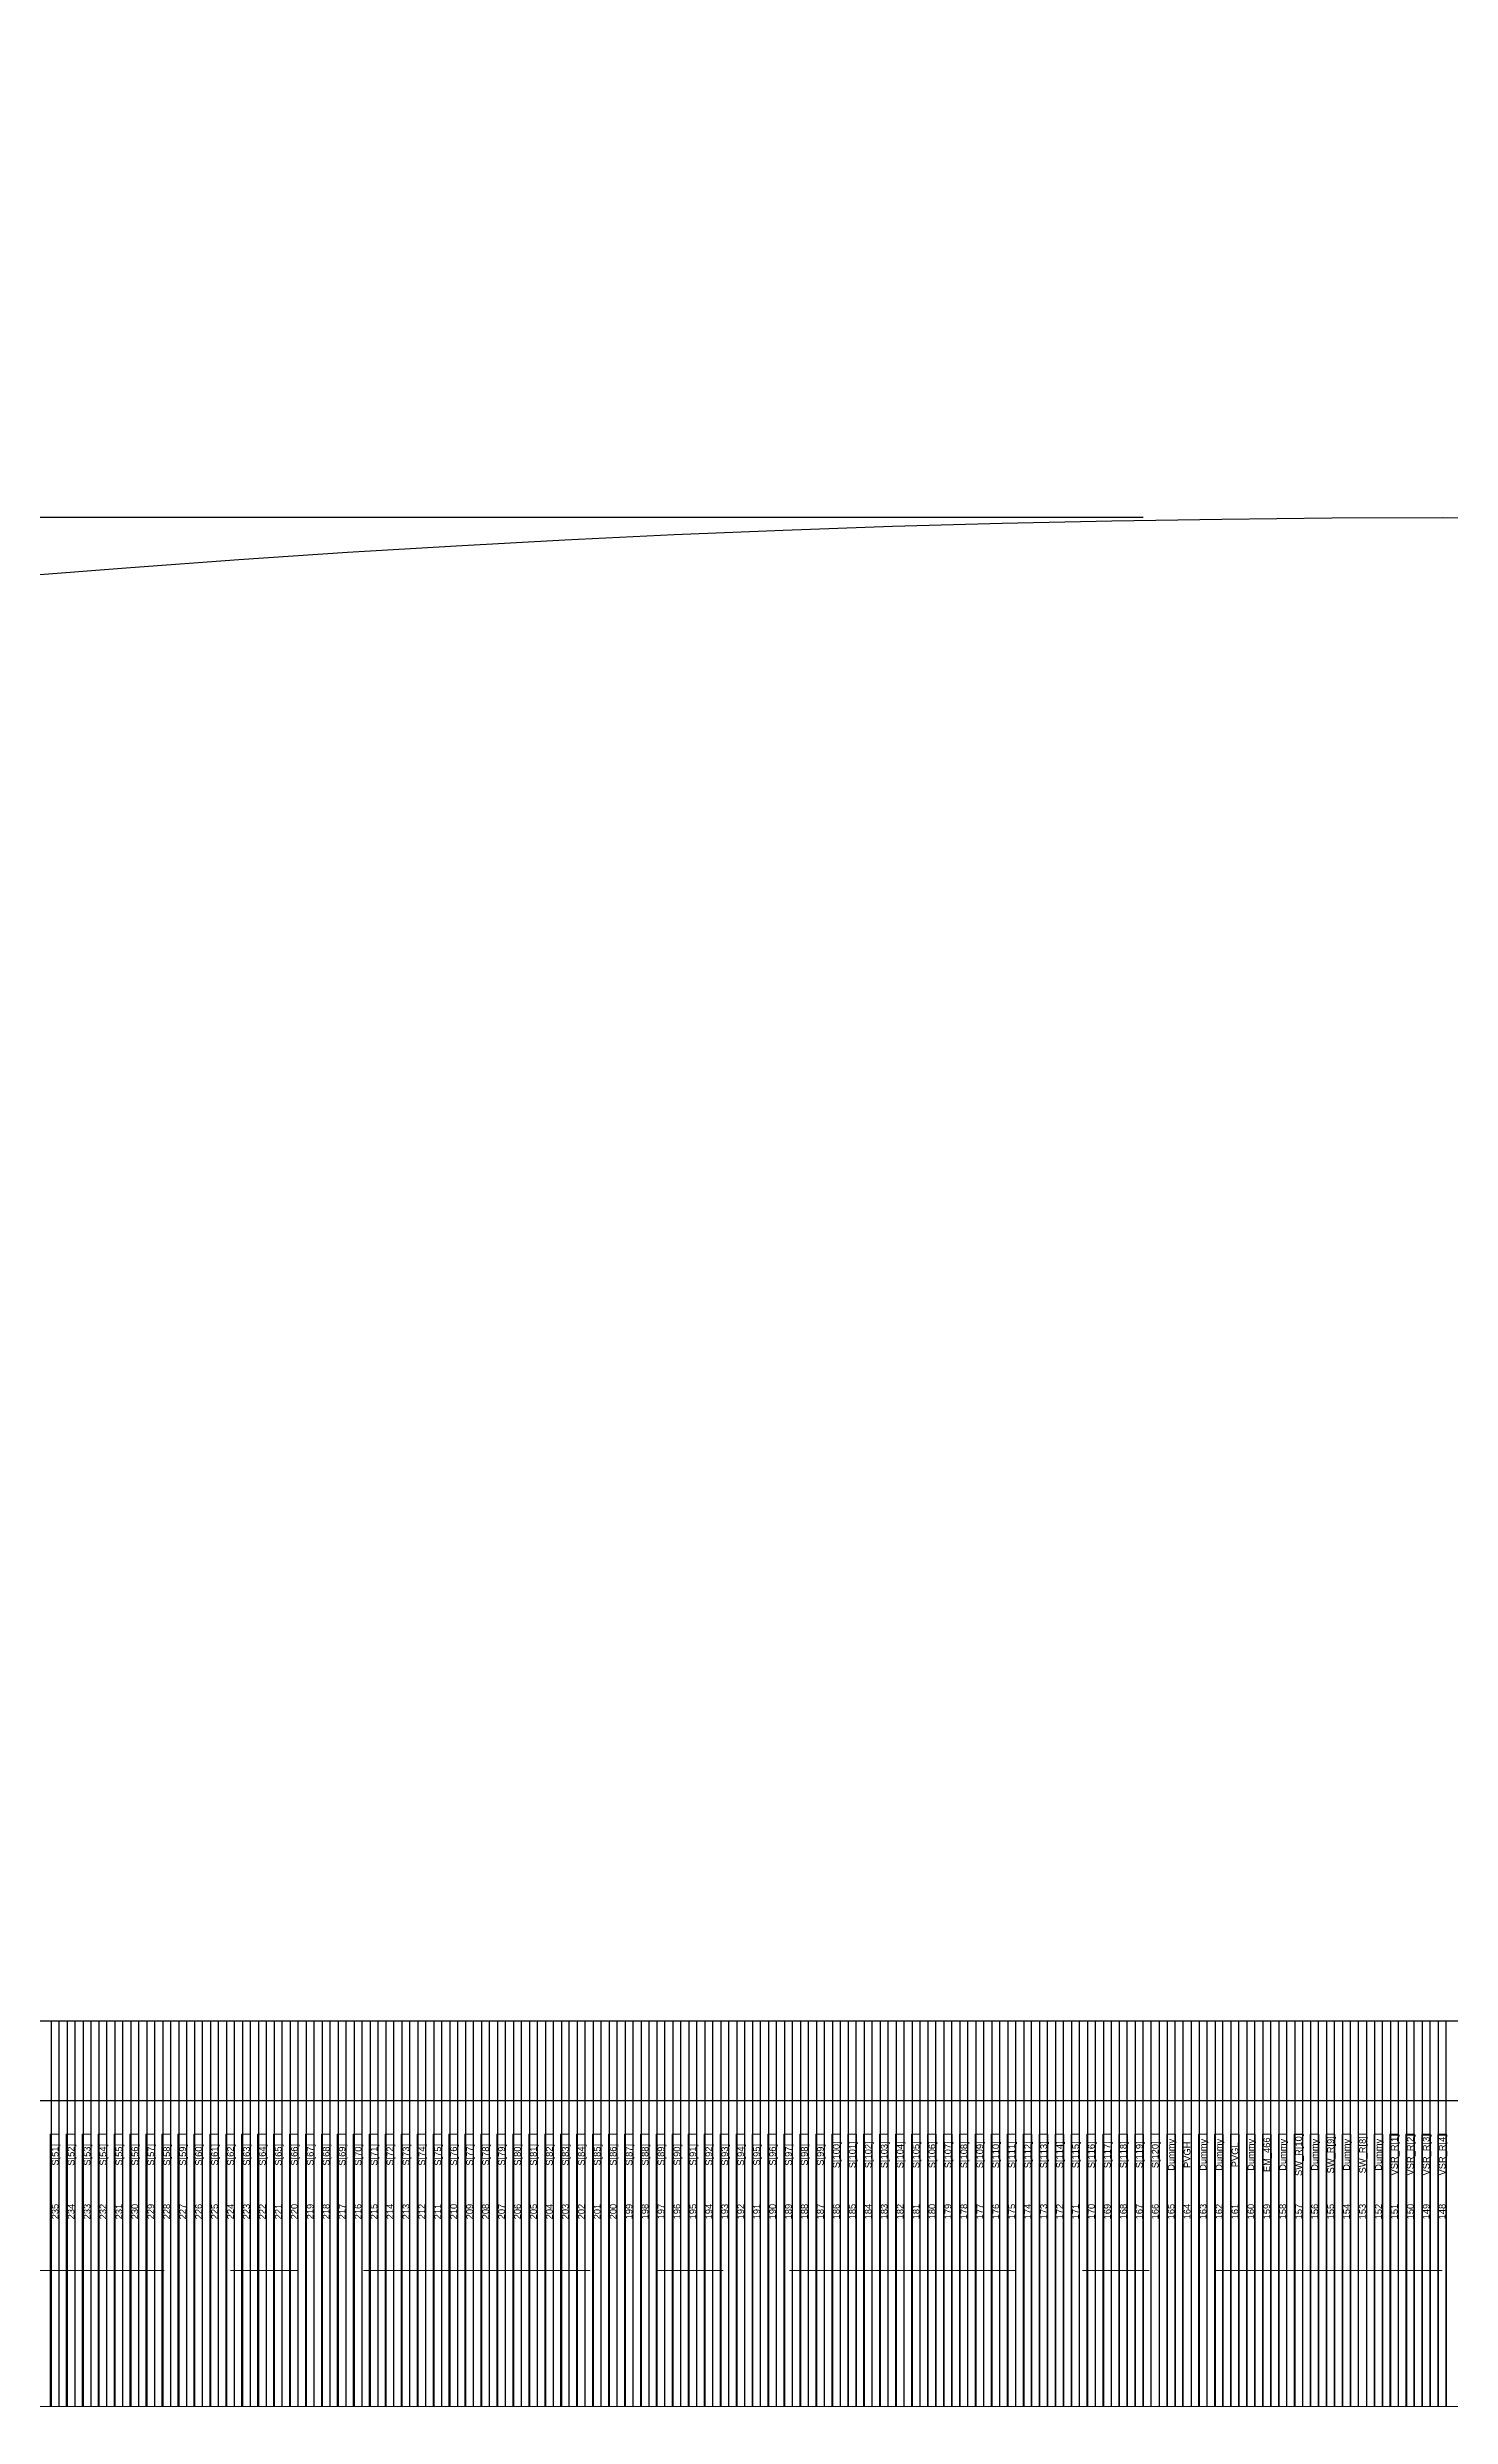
# Model space of a CAD drawing. Header units: inches. Extents: x 1065 to 1380, y -746 to -387.
# Drawn here: x 1133.996 to 1136.107, y -592.156 to -588.593 of the extents above; entities that cross this region are included whole.
import ezdxf
from ezdxf.enums import TextEntityAlignment as Align

# ---------------------------------------------------------------- set-up
doc = ezdxf.new("R2010")
doc.units = ezdxf.units.IN
doc.header["$LTSCALE"] = 0.909449
doc.header["$MEASUREMENT"] = 0
doc.header["$PDMODE"] = 3
doc.header["$PDSIZE"] = 0.3125
doc.linetypes.add('CENTER', pattern=[0.6, 0.375, -0.075, 0.075, -0.075])
doc.layers.get('0').update_dxf_attribs({"linetype": 'CONTINUOUS'})
doc.layers.get('Defpoints').update_dxf_attribs({"linetype": 'CONTINUOUS'})
for name, color, linetype in [('01 Copper', 3, 'CONTINUOUS'), ('06 Cutline', 4, 'CONTINUOUS'), ('13 OL no.', 190, 'CONTINUOUS'), ('14 OL name', 220, 'CONTINUOUS'), ('DIM（标注）', 3, 'CONTINUOUS')]:
    doc.layers.add(name, color=color, linetype=linetype)
doc.styles.add('CCN-1', font='', dxfattribs={"width": 0.85})
doc.styles.add('MBC_Arial_Font', font='arial.ttf')
doc.styles.add('宋体', font='', dxfattribs={"width": 0.8})
doc.styles.get('CCN-1').set_extended_font_data('SimSun')
doc.styles.get('宋体').set_extended_font_data('SimSun')
doc.dimstyles.new('DIM-CCN', dxfattribs={"dimscale": 0.9, "dimtxt": 1.7, "dimasz": 1.8, "dimexe": 1.5, "dimexo": 0.5, "dimgap": 0.3, "dimtad": 1, "dimzin": 0, "dimdsep": 46, "dimtxsty": 'CCN-1', "dimblk": 'OPEN30', "dimcen": 0.05, "dimclrd": 256, "dimclre": 256, "dimclrt": 256, "dimadec": 0, "dimazin": 0, "dimtfac": 1, "dimtofl": 0, "dimtmove": 0, "dimatfit": 3, "dimldrblk": 'OPEN30', "dimfxl": 1, "dimtolj": 1, "dimtzin": 0, "dimlwd": -1, "dimlwe": -1, "dimarcsym": 0})

# ---------------------------------------------------------------- blocks, each defined once
blk = doc.blocks.new('GVO3310')
at = {"color": 1}
blk.add_line((3755.7397, -505.9047), (3747.5082, -505.9047), dxfattribs=at)
at = {"layer": '01 Copper'}
for points in [[(3749.532, -505.9047), (3749.532, -506.4847)], [(3749.544, -506.4847), (3749.544, -505.9047)], [(3749.556, -505.9047), (3749.556, -506.4847)], [(3749.568, -506.4847), (3749.568, -505.9047)], [(3749.58, -505.9047), (3749.58, -506.4847)], [(3749.592, -506.4847), (3749.592, -505.9047)], [(3749.6039, -505.9047), (3749.6039, -506.4847)], [(3749.6159, -506.4847), (3749.6159, -505.9047)], [(3749.6279, -505.9047), (3749.6279, -506.4847)], [(3749.6399, -506.4847), (3749.6399, -505.9047)], [(3749.6519, -505.9047), (3749.6519, -506.4847)], [(3749.6639, -506.4847), (3749.6639, -505.9047)], [(3749.6759, -505.9047), (3749.6759, -506.4847)], [(3749.6879, -506.4847), (3749.6879, -505.9047)], [(3749.6999, -505.9047), (3749.6999, -506.4847)], [(3749.7119, -506.4847), (3749.7119, -505.9047)], [(3749.7239, -505.9047), (3749.7239, -506.4847)], [(3749.7359, -506.4847), (3749.7359, -505.9047)], [(3749.7479, -505.9047), (3749.7479, -506.4847)], [(3749.7599, -506.4847), (3749.7599, -505.9047)], [(3749.7719, -505.9047), (3749.7719, -506.4847)], [(3749.7839, -506.4847), (3749.7839, -505.9047)], [(3749.7959, -505.9047), (3749.7959, -506.4847)], [(3749.8079, -506.4847), (3749.8079, -505.9047)], [(3749.8199, -505.9047), (3749.8199, -506.4847)], [(3749.8319, -506.4847), (3749.8319, -505.9047)], [(3749.8438, -505.9047), (3749.8438, -506.4847)], [(3749.8558, -506.4847), (3749.8558, -505.9047)], [(3749.8678, -505.9047), (3749.8678, -506.4847)], [(3749.8798, -506.4847), (3749.8798, -505.9047)], [(3749.8918, -505.9047), (3749.8918, -506.4847)], [(3749.9038, -506.4847), (3749.9038, -505.9047)], [(3749.9158, -505.9047), (3749.9158, -506.4847)], [(3749.9278, -506.4847), (3749.9278, -505.9047)], [(3749.9398, -505.9047), (3749.9398, -506.4847)], [(3749.9518, -506.4847), (3749.9518, -505.9047)], [(3749.9638, -505.9047), (3749.9638, -506.4847)], [(3749.9758, -506.4847), (3749.9758, -505.9047)], [(3749.9878, -505.9047), (3749.9878, -506.4847)], [(3749.9998, -506.4847), (3749.9998, -505.9047)], [(3750.0118, -505.9047), (3750.0118, -506.4847)], [(3750.0238, -506.4847), (3750.0238, -505.9047)], [(3750.0358, -505.9047), (3750.0358, -506.4847)], [(3750.0478, -506.4847), (3750.0478, -505.9047)], [(3750.0598, -505.9047), (3750.0598, -506.4847)], [(3750.0718, -506.4847), (3750.0718, -505.9047)], [(3750.0837, -505.9047), (3750.0837, -506.4847)], [(3750.0957, -506.4847), (3750.0957, -505.9047)], [(3750.1077, -505.9047), (3750.1077, -506.4847)], [(3750.1197, -506.4847), (3750.1197, -505.9047)], [(3750.1317, -505.9047), (3750.1317, -506.4847)], [(3750.1437, -506.4847), (3750.1437, -505.9047)], [(3750.1557, -505.9047), (3750.1557, -506.4847)], [(3750.1677, -506.4847), (3750.1677, -505.9047)], [(3750.1797, -505.9047), (3750.1797, -506.4847)], [(3750.1917, -506.4847), (3750.1917, -505.9047)], [(3750.2037, -505.9047), (3750.2037, -506.4847)], [(3750.2157, -506.4847), (3750.2157, -505.9047)], [(3750.2277, -505.9047), (3750.2277, -506.4847)], [(3750.2397, -506.4847), (3750.2397, -505.9047)], [(3750.2517, -505.9047), (3750.2517, -506.4847)], [(3750.2637, -506.4847), (3750.2637, -505.9047)], [(3750.2757, -505.9047), (3750.2757, -506.4847)], [(3750.2877, -506.4847), (3750.2877, -505.9047)], [(3750.2997, -505.9047), (3750.2997, -506.4847)], [(3750.3117, -506.4847), (3750.3117, -505.9047)], [(3750.3237, -505.9047), (3750.3237, -506.4847)], [(3750.3357, -506.4847), (3750.3357, -505.9047)], [(3750.3476, -505.9047), (3750.3476, -506.4847)], [(3750.3596, -506.4847), (3750.3596, -505.9047)], [(3750.3716, -505.9047), (3750.3716, -506.4847)], [(3750.3836, -506.4847), (3750.3836, -505.9047)], [(3750.3956, -505.9047), (3750.3956, -506.4847)], [(3750.4076, -506.4847), (3750.4076, -505.9047)], [(3750.4196, -505.9047), (3750.4196, -506.4847)], [(3750.4316, -506.4847), (3750.4316, -505.9047)], [(3750.4436, -505.9047), (3750.4436, -506.4847)], [(3750.4556, -506.4847), (3750.4556, -505.9047)], [(3750.4676, -505.9047), (3750.4676, -506.4847)], [(3750.4796, -506.4847), (3750.4796, -505.9047)], [(3750.4916, -505.9047), (3750.4916, -506.4847)], [(3750.5036, -506.4847), (3750.5036, -505.9047)], [(3750.5156, -505.9047), (3750.5156, -506.4847)], [(3750.5276, -506.4847), (3750.5276, -505.9047)], [(3750.5396, -505.9047), (3750.5396, -506.4847)], [(3750.5516, -506.4847), (3750.5516, -505.9047)], [(3750.5636, -505.9047), (3750.5636, -506.4847)], [(3750.5756, -506.4847), (3750.5756, -505.9047)], [(3750.5875, -505.9047), (3750.5875, -506.4847)], [(3750.5995, -506.4847), (3750.5995, -505.9047)], [(3750.6115, -505.9047), (3750.6115, -506.4847)], [(3750.6235, -506.4847), (3750.6235, -505.9047)], [(3750.6355, -505.9047), (3750.6355, -506.4847)], [(3750.6475, -506.4847), (3750.6475, -505.9047)], [(3750.6595, -505.9047), (3750.6595, -506.4847)], [(3750.6715, -506.4847), (3750.6715, -505.9047)], [(3750.6835, -505.9047), (3750.6835, -506.4847)], [(3750.6955, -506.4847), (3750.6955, -505.9047)], [(3750.7075, -505.9047), (3750.7075, -506.4847)], [(3750.7195, -506.4847), (3750.7195, -505.9047)], [(3750.7315, -505.9047), (3750.7315, -506.4847)], [(3750.7435, -506.4847), (3750.7435, -505.9047)], [(3750.7555, -505.9047), (3750.7555, -506.4847)], [(3750.7675, -506.4847), (3750.7675, -505.9047)], [(3750.7795, -505.9047), (3750.7795, -506.4847)], [(3750.7915, -506.4847), (3750.7915, -505.9047)], [(3750.8035, -505.9047), (3750.8035, -506.4847)], [(3750.8155, -506.4847), (3750.8155, -505.9047)], [(3750.8275, -505.9047), (3750.8275, -506.4847)], [(3750.8395, -506.4847), (3750.8395, -505.9047)], [(3750.8514, -505.9047), (3750.8514, -506.4847)], [(3750.8634, -506.4847), (3750.8634, -505.9047)], [(3750.8754, -505.9047), (3750.8754, -506.4847)], [(3750.8874, -506.4847), (3750.8874, -505.9047)], [(3750.8994, -505.9047), (3750.8994, -506.4847)], [(3750.9114, -506.4847), (3750.9114, -505.9047)], [(3750.9234, -505.9047), (3750.9234, -506.4847)], [(3750.9354, -506.4847), (3750.9354, -505.9047)], [(3750.9474, -505.9047), (3750.9474, -506.4847)], [(3750.9594, -506.4847), (3750.9594, -505.9047)], [(3750.9714, -505.9047), (3750.9714, -506.4847)], [(3750.9834, -506.4847), (3750.9834, -505.9047)], [(3750.9954, -505.9047), (3750.9954, -506.4847)], [(3751.0074, -506.4847), (3751.0074, -505.9047)], [(3751.0194, -505.9047), (3751.0194, -506.4847)], [(3751.0314, -506.4847), (3751.0314, -505.9047)], [(3751.0434, -505.9047), (3751.0434, -506.4847)], [(3751.0554, -506.4847), (3751.0554, -505.9047)], [(3751.0674, -505.9047), (3751.0674, -506.4847)], [(3751.0794, -506.4847), (3751.0794, -505.9047)], [(3751.0913, -505.9047), (3751.0913, -506.4847)], [(3751.1033, -506.4847), (3751.1033, -505.9047)], [(3751.1153, -505.9047), (3751.1153, -506.4847)], [(3751.1273, -506.4847), (3751.1273, -505.9047)], [(3751.1393, -505.9047), (3751.1393, -506.4847)], [(3751.1513, -506.4847), (3751.1513, -505.9047)], [(3751.1633, -505.9047), (3751.1633, -506.4847)], [(3751.1753, -506.4847), (3751.1753, -505.9047)], [(3751.1873, -506.4847), (3751.1873, -505.9047)], [(3751.1993, -505.9047), (3751.1993, -506.4847)], [(3751.2113, -505.9047), (3751.2113, -506.4847)], [(3751.2233, -506.4847), (3751.2233, -505.9047)], [(3751.2353, -506.4847), (3751.2353, -505.9047)], [(3751.2473, -505.9047), (3751.2473, -506.4847)], [(3751.2593, -505.9047), (3751.2593, -506.4847)], [(3751.2713, -506.4847), (3751.2713, -505.9047)], [(3751.2833, -505.9047), (3751.2833, -506.4847)], [(3751.2953, -506.4847), (3751.2953, -505.9047)], [(3751.3073, -505.9047), (3751.3073, -506.4847)], [(3751.3193, -506.4847), (3751.3193, -505.9047)], [(3751.3312, -505.9047), (3751.3312, -506.4847)], [(3751.3432, -506.4847), (3751.3432, -505.9047)], [(3751.3552, -505.9047), (3751.3552, -506.4847)], [(3751.3672, -506.4847), (3751.3672, -505.9047)], [(3751.3792, -505.9047), (3751.3792, -506.4847)], [(3751.3912, -506.4847), (3751.3912, -505.9047)], [(3751.4032, -505.9047), (3751.4032, -506.4847)], [(3751.4152, -506.4847), (3751.4152, -505.9047)], [(3751.4272, -505.9047), (3751.4272, -506.4847)], [(3751.4392, -506.4847), (3751.4392, -505.9047)], [(3751.4512, -505.9047), (3751.4512, -506.4847)], [(3751.4632, -506.4847), (3751.4632, -505.9047)], [(3751.4752, -505.9047), (3751.4752, -506.4847)], [(3751.4872, -506.4847), (3751.4872, -505.9047)], [(3751.4992, -506.4847), (3751.4992, -505.9047)], [(3751.5112, -505.9047), (3751.5112, -506.4847)], [(3751.5232, -505.9047), (3751.5232, -506.4847)], [(3751.5352, -506.4847), (3751.5352, -505.9047)], [(3751.5472, -505.9047), (3751.5472, -506.4847)], [(3751.5592, -506.4847), (3751.5592, -505.9047)], [(3751.5712, -505.9047), (3751.5712, -506.4847)], [(3751.5832, -506.4847), (3751.5832, -505.9047)], [(3751.5951, -505.9047), (3751.5951, -506.4847)], [(3751.6071, -506.4847), (3751.6071, -505.9047)], [(3751.6191, -505.9047), (3751.6191, -506.4847)], [(3751.6311, -506.4847), (3751.6311, -505.9047)]]:
    blk.add_lwpolyline(points, dxfattribs=at)
at = {"layer": '06 Cutline', "lineweight": 0}
blk.add_lwpolyline([(3755.7751, -506.4847), (3747.4751, -506.4847, -0.414214), (3747.2751, -506.2847), (3747.2751, -506.1347, -0.345535), (3747.4276, -505.9404, 0.116429), (3747.5299, -505.8882), (3747.7869, -505.6702, 0.220246), (3747.8751, -505.4795), (3747.8751, -503.8364), (3745.5138, -502.7353, -0.291473), (3745.2251, -502.2822), (3745.2251, -496.4889, -0.414214), (3745.5251, -496.1889), (3757.7251, -496.1889, -0.414214)], format="xyb", dxfattribs=at)
at = {"layer": '13 OL no.', "style": 'MBC_Arial_Font'}
for s, p in [('235', (3749.538, -506.1913)), ('234', (3749.562, -506.1913)), ('233', (3749.586, -506.1913)), ('232', (3749.6099, -506.1913)), ('231', (3749.6339, -506.1913)), ('230', (3749.6579, -506.1913)), ('229', (3749.6819, -506.1913)), ('228', (3749.7059, -506.1913)), ('227', (3749.7299, -506.1913)), ('226', (3749.7539, -506.1913)), ('225', (3749.7779, -506.1913)), ('224', (3749.8019, -506.1913)), ('223', (3749.8259, -506.1913)), ('222', (3749.8498, -506.1913)), ('221', (3749.8738, -506.1913)), ('220', (3749.8978, -506.1913)), ('219', (3749.9218, -506.1913)), ('218', (3749.9458, -506.1913)), ('217', (3749.9698, -506.1913)), ('216', (3749.9938, -506.1913)), ('215', (3750.0178, -506.1913)), ('214', (3750.0418, -506.1913)), ('213', (3750.0658, -506.1913)), ('212', (3750.0897, -506.1913)), ('211', (3750.1137, -506.1913)), ('210', (3750.1377, -506.1913)), ('209', (3750.1617, -506.1913)), ('208', (3750.1857, -506.1913)), ('207', (3750.2097, -506.1913)), ('206', (3750.2337, -506.1913)), ('205', (3750.2577, -506.1913)), ('204', (3750.2817, -506.1913)), ('203', (3750.3057, -506.1913)), ('202', (3750.3297, -506.1913)), ('201', (3750.3536, -506.1913)), ('200', (3750.3776, -506.1913)), ('199', (3750.4016, -506.1913)), ('198', (3750.4256, -506.1913)), ('197', (3750.4496, -506.1913)), ('196', (3750.4736, -506.1913)), ('195', (3750.4976, -506.1913)), ('194', (3750.5216, -506.1913)), ('193', (3750.5456, -506.1913)), ('192', (3750.5696, -506.1913)), ('191', (3750.5935, -506.1913)), ('190', (3750.6175, -506.1913)), ('189', (3750.6415, -506.1913)), ('188', (3750.6655, -506.1913)), ('187', (3750.6895, -506.1913)), ('186', (3750.7135, -506.1913)), ('185', (3750.7375, -506.1913)), ('184', (3750.7615, -506.1913)), ('183', (3750.7855, -506.1913)), ('182', (3750.8095, -506.1913)), ('181', (3750.8335, -506.1913)), ('180', (3750.8574, -506.1913)), ('179', (3750.8814, -506.1913)), ('178', (3750.9054, -506.1913)), ('177', (3750.9294, -506.1913)), ('176', (3750.9534, -506.1913)), ('175', (3750.9774, -506.1913)), ('174', (3751.0014, -506.1913)), ('173', (3751.0254, -506.1913)), ('172', (3751.0494, -506.1913)), ('171', (3751.0734, -506.1913)), ('170', (3751.0973, -506.1913)), ('169', (3751.1213, -506.1913)), ('168', (3751.1453, -506.1913)), ('167', (3751.1693, -506.1913)), ('166', (3751.1933, -506.1913)), ('165', (3751.2173, -506.1913)), ('164', (3751.2413, -506.1913)), ('163', (3751.2653, -506.1913)), ('162', (3751.2893, -506.1913)), ('161', (3751.3133, -506.1913)), ('160', (3751.3372, -506.1913)), ('159', (3751.3612, -506.1913)), ('158', (3751.3852, -506.1913)), ('157', (3751.4092, -506.1913)), ('156', (3751.4332, -506.1913)), ('155', (3751.4572, -506.1913)), ('154', (3751.4812, -506.1913)), ('153', (3751.5052, -506.1913)), ('152', (3751.5292, -506.1913)), ('151', (3751.5532, -506.1913)), ('150', (3751.5772, -506.1913)), ('149', (3751.6011, -506.1913)), ('148', (3751.6251, -506.1913))]:
    blk.add_text(s, height=0.01, rotation=90, dxfattribs=at).set_placement(p, align=Align.MIDDLE_CENTER)
at = {"layer": '14 OL name', "style": 'MBC_Arial_Font'}
for s, p in [('S[51]', (3749.538, -506.1059)), ('S[52]', (3749.562, -506.1059)), ('S[53]', (3749.586, -506.1059)), ('S[54]', (3749.6099, -506.1059)), ('S[55]', (3749.6339, -506.1059)), ('S[56]', (3749.6579, -506.1059)), ('S[57]', (3749.6819, -506.1059)), ('S[58]', (3749.7059, -506.1059)), ('S[59]', (3749.7299, -506.1059)), ('S[60]', (3749.7539, -506.1059)), ('S[61]', (3749.7779, -506.1059)), ('S[62]', (3749.8019, -506.1059)), ('S[63]', (3749.8259, -506.1059)), ('S[64]', (3749.8498, -506.1059)), ('S[65]', (3749.8738, -506.1059)), ('S[66]', (3749.8978, -506.1059)), ('S[67]', (3749.9218, -506.1059)), ('S[68]', (3749.9458, -506.1059)), ('S[69]', (3749.9698, -506.1059)), ('S[70]', (3749.9938, -506.1059)), ('S[71]', (3750.0178, -506.1059)), ('S[72]', (3750.0418, -506.1059)), ('S[73]', (3750.0658, -506.1059)), ('S[74]', (3750.0897, -506.1059)), ('S[75]', (3750.1137, -506.1059)), ('S[76]', (3750.1377, -506.1059)), ('S[77]', (3750.1617, -506.1059)), ('S[78]', (3750.1857, -506.1059)), ('S[79]', (3750.2097, -506.1059)), ('S[80]', (3750.2337, -506.1059)), ('S[81]', (3750.2577, -506.1059)), ('S[82]', (3750.2817, -506.1059)), ('S[83]', (3750.3057, -506.1059)), ('S[84]', (3750.3297, -506.1059)), ('S[85]', (3750.3536, -506.1059)), ('S[86]', (3750.3776, -506.1059)), ('S[87]', (3750.4016, -506.1059)), ('S[88]', (3750.4256, -506.1059)), ('S[89]', (3750.4496, -506.1059)), ('S[90]', (3750.4736, -506.1059)), ('S[91]', (3750.4976, -506.1059)), ('S[92]', (3750.5216, -506.1059)), ('S[93]', (3750.5456, -506.1059)), ('S[94]', (3750.5696, -506.1059)), ('S[95]', (3750.5935, -506.1059)), ('S[96]', (3750.6175, -506.1059)), ('S[97]', (3750.6415, -506.1059)), ('S[98]', (3750.6655, -506.1059)), ('S[99]', (3750.6895, -506.1059)), ('S[100]', (3750.7135, -506.1059)), ('S[101]', (3750.7375, -506.1059)), ('S[102]', (3750.7615, -506.1059)), ('S[103]', (3750.7855, -506.1059)), ('S[104]', (3750.8095, -506.1059)), ('S[105]', (3750.8335, -506.1059)), ('S[106]', (3750.8574, -506.1059)), ('S[107]', (3750.8814, -506.1059)), ('S[108]', (3750.9054, -506.1059)), ('S[109]', (3750.9294, -506.1059)), ('S[110]', (3750.9534, -506.1059)), ('S[111]', (3750.9774, -506.1059)), ('S[112]', (3751.0014, -506.1059)), ('S[113]', (3751.0254, -506.1059)), ('S[114]', (3751.0494, -506.1059)), ('S[115]', (3751.0734, -506.1059)), ('S[116]', (3751.0973, -506.1059)), ('S[117]', (3751.1213, -506.1059)), ('S[118]', (3751.1453, -506.1059)), ('S[119]', (3751.1693, -506.1059)), ('S[120]', (3751.1933, -506.1059)), ('Dummy', (3751.2173, -506.1059)), ('PVGH', (3751.2413, -506.1059)), ('Dummy', (3751.2653, -506.1059)), ('Dummy', (3751.2893, -506.1059)), ('PVGL', (3751.3133, -506.1059)), ('Dummy', (3751.3372, -506.1059)), ('EM_466', (3751.3612, -506.1059)), ('Dummy', (3751.3852, -506.1059)), ('SW_R[10]', (3751.4092, -506.1059)), ('Dummy', (3751.4332, -506.1059)), ('SW_R[9]', (3751.4572, -506.1059)), ('Dummy', (3751.4812, -506.1059)), ('SW_R[8]', (3751.5052, -506.1059)), ('Dummy', (3751.5292, -506.1059)), ('VSR_R[1]', (3751.5532, -506.1059)), ('VSR_R[2]', (3751.5772, -506.1059)), ('VSR_R[3]', (3751.6011, -506.1059)), ('VSR_R[4]', (3751.6251, -506.1059))]:
    blk.add_text(s, height=0.01, rotation=90, dxfattribs=at).set_placement(p, align=Align.MIDDLE_CENTER)
blk = doc.blocks.new('SDFD')
at = {"color": 4, "ltscale": 0.1}
blk.add_circle((972.6448, -665.1598), 25.65, dxfattribs=at)
blk = doc.blocks.new('*D199')
at = {"layer": 'Defpoints', "color": 0, "transparency": 16777216}
for p in [(1136.0944, -589.2999), (1098.5881, -640.5999), (1136.0944, -640.5999)]:
    blk.add_point(p, dxfattribs=at)
at = {"layer": 'DIM（标注）', "transparency": 16777216}
for p, q in [((1135.6444, -589.2999), (1097.6881, -589.2999)), ((1098.5881, -591.5499), (1098.5881, -638.3499)), ((1135.6444, -640.5999), (1097.6881, -640.5999))]:
    blk.add_line(p, q, dxfattribs=at)
for points in [[(1098.2131, -591.5499), (1098.9631, -591.5499), (1098.5881, -589.2999)], [(1098.2131, -638.3499), (1098.9631, -638.3499), (1098.5881, -640.5999)]]:
    blk.add_solid(points, dxfattribs=at)
at = {"layer": 'DIM（标注）', "transparency": 16777216, "insert": (1097.1051, -614.9499), "char_height": 2.25, "attachment_point": 5, "rotation": 90, "style": '宋体'}
blk.add_mtext('\\A1;*51.30±0.05', dxfattribs=at)
blk = doc.blocks.new('_Open30')
at = {"color": 0, "linetype": 'ByBlock', "lineweight": -2}
for p, q in [((-1, 0.2679), (0, 0)), ((0, 0), (-1, -0.2679)), ((0, 0), (-1, 0))]:
    blk.add_line(p, q, dxfattribs=at)

msp = doc.modelspace()

# ---------------------------------------------------------------- linework, layer by layer
at = {"color": 3}
msp.add_lwpolyline([(1145.1611, -636.0491, 0.618371), (1147.5143, -595.0259), (1142.8341, -592.3433, 0.130855), (1140.3476, -591.6812), (1136.0944, -591.6812), (1131.8411, -591.6812, 0.130855), (1129.3547, -592.3433), (1124.6744, -595.0259, 0.618371), (1127.0277, -636.0491), (1130.6889, -637.6224, 0.101815), (1132.663, -638.0286), (1139.5258, -638.0286, 0.101815), (1141.4998, -637.6224)], format="xyb", close=True, dxfattribs=at)
at = {"lineweight": 0}
for points in [[(1134.0129, -592.1412), (1133.9999, -592.1412), (1133.9999, -591.7312), (1134.0129, -591.7312)], [(1134.0369, -592.1412), (1134.0239, -592.1412), (1134.0239, -591.7312), (1134.0369, -591.7312)], [(1134.0609, -592.1412), (1134.0479, -592.1412), (1134.0479, -591.7312), (1134.0609, -591.7312)], [(1134.0849, -592.1412), (1134.0719, -592.1412), (1134.0719, -591.7312), (1134.0849, -591.7312)], [(1134.1089, -592.1412), (1134.0959, -592.1412), (1134.0959, -591.7312), (1134.1089, -591.7312)], [(1134.1329, -592.1412), (1134.1199, -592.1412), (1134.1199, -591.7312), (1134.1329, -591.7312)], [(1134.1569, -592.1412), (1134.1439, -592.1412), (1134.1439, -591.7312), (1134.1569, -591.7312)], [(1134.1809, -592.1412), (1134.1679, -592.1412), (1134.1679, -591.7312), (1134.1809, -591.7312)], [(1134.2049, -592.1412), (1134.1919, -592.1412), (1134.1919, -591.7312), (1134.2049, -591.7312)], [(1134.2289, -592.1412), (1134.2159, -592.1412), (1134.2159, -591.7312), (1134.2289, -591.7312)], [(1134.2529, -592.1412), (1134.2399, -592.1412), (1134.2399, -591.7312), (1134.2529, -591.7312)], [(1134.2769, -592.1412), (1134.2639, -592.1412), (1134.2639, -591.7312), (1134.2769, -591.7312)], [(1134.3009, -592.1412), (1134.2879, -592.1412), (1134.2879, -591.7312), (1134.3009, -591.7312)], [(1134.3249, -592.1412), (1134.3119, -592.1412), (1134.3119, -591.7312), (1134.3249, -591.7312)], [(1134.3489, -592.1412), (1134.3359, -592.1412), (1134.3359, -591.7312), (1134.3489, -591.7312)], [(1134.3729, -592.1412), (1134.3599, -592.1412), (1134.3599, -591.7312), (1134.3729, -591.7312)], [(1134.3969, -592.1412), (1134.3839, -592.1412), (1134.3839, -591.7312), (1134.3969, -591.7312)], [(1134.4209, -592.1412), (1134.4079, -592.1412), (1134.4079, -591.7312), (1134.4209, -591.7312)], [(1134.4449, -592.1412), (1134.4319, -592.1412), (1134.4319, -591.7312), (1134.4449, -591.7312)], [(1134.4689, -592.1412), (1134.4559, -592.1412), (1134.4559, -591.7312), (1134.4689, -591.7312)], [(1134.4929, -592.1412), (1134.4799, -592.1412), (1134.4799, -591.7312), (1134.4929, -591.7312)], [(1134.5169, -592.1412), (1134.5039, -592.1412), (1134.5039, -591.7312), (1134.5169, -591.7312)], [(1134.5409, -592.1412), (1134.5279, -592.1412), (1134.5279, -591.7312), (1134.5409, -591.7312)], [(1134.5649, -592.1412), (1134.5519, -592.1412), (1134.5519, -591.7312), (1134.5649, -591.7312)], [(1134.5889, -592.1412), (1134.5759, -592.1412), (1134.5759, -591.7312), (1134.5889, -591.7312)], [(1134.6129, -592.1412), (1134.5999, -592.1412), (1134.5999, -591.7312), (1134.6129, -591.7312)], [(1134.6369, -592.1412), (1134.6239, -592.1412), (1134.6239, -591.7312), (1134.6369, -591.7312)], [(1134.6609, -592.1412), (1134.6479, -592.1412), (1134.6479, -591.7312), (1134.6609, -591.7312)], [(1134.6849, -592.1412), (1134.6719, -592.1412), (1134.6719, -591.7312), (1134.6849, -591.7312)], [(1134.7089, -592.1412), (1134.6959, -592.1412), (1134.6959, -591.7312), (1134.7089, -591.7312)], [(1134.7329, -592.1412), (1134.7199, -592.1412), (1134.7199, -591.7312), (1134.7329, -591.7312)], [(1134.7569, -592.1412), (1134.7439, -592.1412), (1134.7439, -591.7312), (1134.7569, -591.7312)], [(1134.7809, -592.1412), (1134.7679, -592.1412), (1134.7679, -591.7312), (1134.7809, -591.7312)], [(1134.8049, -592.1412), (1134.7919, -592.1412), (1134.7919, -591.7312), (1134.8049, -591.7312)], [(1134.8289, -592.1412), (1134.8159, -592.1412), (1134.8159, -591.7312), (1134.8289, -591.7312)], [(1134.8529, -592.1412), (1134.8399, -592.1412), (1134.8399, -591.7312), (1134.8529, -591.7312)], [(1134.8769, -592.1412), (1134.8639, -592.1412), (1134.8639, -591.7312), (1134.8769, -591.7312)], [(1134.9009, -592.1412), (1134.8879, -592.1412), (1134.8879, -591.7312), (1134.9009, -591.7312)], [(1134.9249, -592.1412), (1134.9119, -592.1412), (1134.9119, -591.7312), (1134.9249, -591.7312)], [(1134.9489, -592.1412), (1134.9359, -592.1412), (1134.9359, -591.7312), (1134.9489, -591.7312)], [(1134.9729, -592.1412), (1134.9599, -592.1412), (1134.9599, -591.7312), (1134.9729, -591.7312)], [(1134.9969, -592.1412), (1134.9839, -592.1412), (1134.9839, -591.7312), (1134.9969, -591.7312)], [(1135.0209, -592.1412), (1135.0079, -592.1412), (1135.0079, -591.7312), (1135.0209, -591.7312)], [(1135.0449, -592.1412), (1135.0319, -592.1412), (1135.0319, -591.7312), (1135.0449, -591.7312)], [(1135.0689, -592.1412), (1135.0559, -592.1412), (1135.0559, -591.7312), (1135.0689, -591.7312)], [(1135.0929, -592.1412), (1135.0799, -592.1412), (1135.0799, -591.7312), (1135.0929, -591.7312)], [(1135.1169, -592.1412), (1135.1039, -592.1412), (1135.1039, -591.7312), (1135.1169, -591.7312)], [(1135.1409, -592.1412), (1135.1279, -592.1412), (1135.1279, -591.7312), (1135.1409, -591.7312)], [(1135.1649, -592.1412), (1135.1519, -592.1412), (1135.1519, -591.7312), (1135.1649, -591.7312)], [(1135.1889, -592.1412), (1135.1759, -592.1412), (1135.1759, -591.7312), (1135.1889, -591.7312)], [(1135.2129, -592.1412), (1135.1999, -592.1412), (1135.1999, -591.7312), (1135.2129, -591.7312)], [(1135.2369, -592.1412), (1135.2239, -592.1412), (1135.2239, -591.7312), (1135.2369, -591.7312)], [(1135.2609, -592.1412), (1135.2479, -592.1412), (1135.2479, -591.7312), (1135.2609, -591.7312)], [(1135.2849, -592.1412), (1135.2719, -592.1412), (1135.2719, -591.7312), (1135.2849, -591.7312)], [(1135.3089, -592.1412), (1135.2959, -592.1412), (1135.2959, -591.7312), (1135.3089, -591.7312)], [(1135.3329, -592.1412), (1135.3199, -592.1412), (1135.3199, -591.7312), (1135.3329, -591.7312)], [(1135.3569, -592.1412), (1135.3439, -592.1412), (1135.3439, -591.7312), (1135.3569, -591.7312)], [(1135.3809, -592.1412), (1135.3679, -592.1412), (1135.3679, -591.7312), (1135.3809, -591.7312)], [(1135.4049, -592.1412), (1135.3919, -592.1412), (1135.3919, -591.7312), (1135.4049, -591.7312)], [(1135.4289, -592.1412), (1135.4159, -592.1412), (1135.4159, -591.7312), (1135.4289, -591.7312)], [(1135.4529, -592.1412), (1135.4399, -592.1412), (1135.4399, -591.7312), (1135.4529, -591.7312)], [(1135.4769, -592.1412), (1135.4639, -592.1412), (1135.4639, -591.7312), (1135.4769, -591.7312)], [(1135.5009, -592.1412), (1135.4879, -592.1412), (1135.4879, -591.7312), (1135.5009, -591.7312)], [(1135.5249, -592.1412), (1135.5119, -592.1412), (1135.5119, -591.7312), (1135.5249, -591.7312)], [(1135.5489, -592.1412), (1135.5359, -592.1412), (1135.5359, -591.7312), (1135.5489, -591.7312)], [(1135.5729, -592.1412), (1135.5599, -592.1412), (1135.5599, -591.7312), (1135.5729, -591.7312)], [(1135.5969, -592.1412), (1135.5839, -592.1412), (1135.5839, -591.7312), (1135.5969, -591.7312)], [(1135.6209, -592.1412), (1135.6079, -592.1412), (1135.6079, -591.7312), (1135.6209, -591.7312)], [(1135.6449, -592.1412), (1135.6319, -592.1412), (1135.6319, -591.7312), (1135.6449, -591.7312)], [(1135.6689, -592.1412), (1135.6559, -592.1412), (1135.6559, -591.7312), (1135.6689, -591.7312)], [(1135.6929, -592.1412), (1135.6799, -592.1412), (1135.6799, -591.7312), (1135.6929, -591.7312)], [(1135.7169, -592.1412), (1135.7039, -592.1412), (1135.7039, -591.7312), (1135.7169, -591.7312)], [(1135.7409, -592.1412), (1135.7279, -592.1412), (1135.7279, -591.7312), (1135.7409, -591.7312)], [(1135.7649, -592.1412), (1135.7519, -592.1412), (1135.7519, -591.7312), (1135.7649, -591.7312)], [(1135.7889, -592.1412), (1135.7759, -592.1412), (1135.7759, -591.7312), (1135.7889, -591.7312)], [(1135.8129, -592.1412), (1135.7999, -592.1412), (1135.7999, -591.7312), (1135.8129, -591.7312)], [(1135.8369, -592.1412), (1135.8239, -592.1412), (1135.8239, -591.7312), (1135.8369, -591.7312)], [(1135.8609, -592.1412), (1135.8479, -592.1412), (1135.8479, -591.7312), (1135.8609, -591.7312)], [(1135.8849, -592.1412), (1135.8719, -592.1412), (1135.8719, -591.7312), (1135.8849, -591.7312)], [(1135.9089, -592.1412), (1135.8959, -592.1412), (1135.8959, -591.7312), (1135.9089, -591.7312)], [(1135.9329, -592.1412), (1135.9199, -592.1412), (1135.9199, -591.7312), (1135.9329, -591.7312)], [(1135.9569, -592.1412), (1135.9439, -592.1412), (1135.9439, -591.7312), (1135.9569, -591.7312)], [(1135.9809, -592.1412), (1135.9679, -592.1412), (1135.9679, -591.7312), (1135.9809, -591.7312)], [(1136.0049, -592.1412), (1135.9919, -592.1412), (1135.9919, -591.7312), (1136.0049, -591.7312)], [(1136.0289, -592.1412), (1136.0159, -592.1412), (1136.0159, -591.7312), (1136.0289, -591.7312)], [(1136.0529, -592.1412), (1136.0399, -592.1412), (1136.0399, -591.7312), (1136.0529, -591.7312)], [(1136.0769, -592.1412), (1136.0639, -592.1412), (1136.0639, -591.7312), (1136.0769, -591.7312)], [(1136.1009, -592.1412), (1136.0879, -592.1412), (1136.0879, -591.7312), (1136.1009, -591.7312)]]:
    msp.add_lwpolyline(points, close=True, dxfattribs=at)
at = {"color": 1, "linetype": 'CENTER', "lineweight": 0}
msp.add_lwpolyline([(1132.5482, -591.9362), (1139.6311, -591.9362)], dxfattribs=at)

# ---------------------------------------------------------------- block references
at = {"color": 1}
msp.add_blockref('GVO3310', (-2615.5307, -85.6565), dxfattribs=at)
msp.add_blockref('SDFD', (163.4496, 50.2099))

# ---------------------------------------------------------------- dimensions: what is measured, and where the dimension line sits
at = {"layer": 'DIM（标注）'}
dim = msp.add_linear_dim(base=(1098.5881, -640.5999), p1=(1136.0944, -589.2999), p2=(1136.0944, -640.5999), angle=90, text='*<>', dimstyle='DIM-CCN', override={"dimtxt": 2.5, "dimasz": 2.5, "dimexe": 1, "dimgap": 0.3, "dimtxsty": '宋体', "dimsah": 1, "dimdle": 5, "dimtol": 1, "dimlim": 0, "dimtp": 0.05, "dimtm": 0.05}, dxfattribs=at)
dim.commit()
dim.dimension.update_dxf_attribs({"geometry": '*D199', "text_midpoint": (1097.1051, -614.9499)})

doc.saveas('drawing.dxf')
